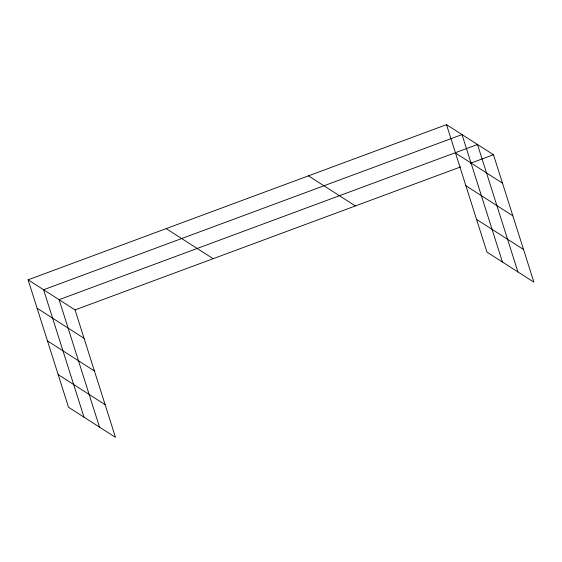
<?xml version="1.0" encoding="UTF-8"?>
<svg xmlns="http://www.w3.org/2000/svg" width="562" height="562" viewBox="0 0 562 562"><rect width="100%" height="100%" fill="white"/><g stroke="black" fill="none" stroke-linecap="round" stroke-linejoin="round"><path stroke-width="0.84" d="M28.1 279.82L75.062 309.908L115.491 437.355L68.529 407.267L28.1 279.82L446.509 124.645L493.471 154.733L533.9 282.18L486.938 252.092L446.509 124.645M75.062 309.908L460.594 166.928M470.457 163.268L493.471 154.733M455.522 153.054L502.484 183.149M465.884 185.741L512.853 215.829M476.569 219.412L523.531 249.5M308.433 175.85L355.395 205.945M166.176 228.615L213.138 258.703M37.113 308.229L84.075 338.317M47.482 340.909L94.444 371.004M58.16 374.587L105.129 404.675M517.932 271.952L477.503 144.504L59.094 299.679L99.523 427.127M502.435 262.018L462.006 134.578L43.597 289.746L84.026 417.194"/></g></svg>
